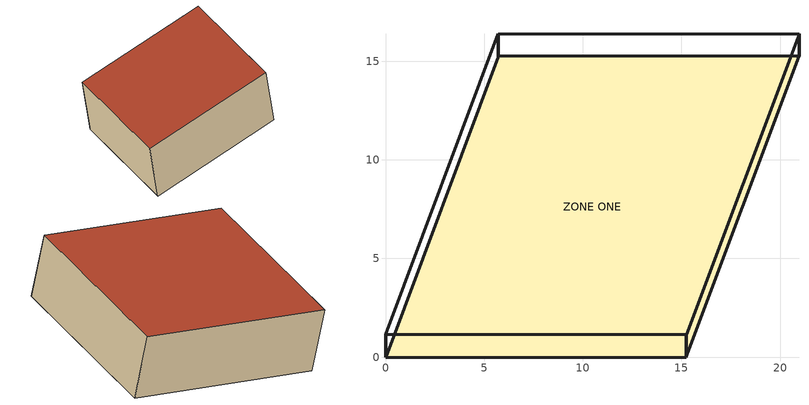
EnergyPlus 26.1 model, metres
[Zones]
ZONE ONE
 floor adiabatic (FLOOR): 15.24,0,3.05 0,0,0 5.71,15.24,0 20.95,15.24,3.05
 wall outside (R13WALL): 0,1.14,4.57 0,0,0 15.24,0,3.05 15.24,1.14,7.62; 15.24,1.14,7.62 15.24,0,3.05 20.95,15.24,3.05 20.95,16.38,7.62; 20.95,16.38,7.62 20.95,15.24,3.05 5.71,15.24,0 5.71,16.38,4.57; 5.71,16.38,4.57 5.71,15.24,0 0,0,0 0,1.14,4.57
 roof outside (ROOF31): 5.71,16.38,4.57 0,1.14,4.57 15.24,1.14,7.62 20.95,16.38,7.62
[Building]
Simple One Zone (Wireframe DXF): 0, Suburbs, 0.04, 0.004, MinimalShadowing, 30, 6
[Site:Location]
Denver Centennial  Golden   N_CO_USA Design_Conditions: 39.74, -105.18, -7, 1829
[SizingPeriod:DesignDay]
Denver Centennial  Golden   N Ann Htg 99% Condns DB: 12, 21, WinterDesignDay, -15.5, 0, , , Wetbulb, -15.5, , , , , 81198, 3, 340, No, No, No, ASHRAEClearSky, , , , , 0
Denver Centennial  Golden   N Ann Clg 1% Condns DB=>MWB: 7, 21, SummerDesignDay, 32, 15.2, , , Wetbulb, 15.5, , , , , 81198, 4.9, 0, No, No, No, ASHRAEClearSky, , , , , 1
[Material:NoMass]
R13LAYER: Rough, 2.290965, 0.9, 0.75, 0.75
R31LAYER: Rough, 5.456, 0.9, 0.75, 0.75
[Material]
C5 - 4 IN HW CONCRETE: MediumRough, 0.101498, 1.729577, 2242.585, 836.8, 0.9, 0.65, 0.65
[Construction]
R13WALL: R13LAYER
FLOOR: C5 - 4 IN HW CONCRETE
ROOF31: R31LAYER
[Zone]
ZONE ONE: 0, 0, 0, 0, 1, 1, autocalculate, autocalculate
[Exterior:Lights]
ExtLights: AlwaysOn, 5250, AstronomicalClock, Grounds Lights
[OtherEquipment]
Test 352a: None, ZONE ONE, AlwaysOn, EquipmentLevel, 352, , , 0, 0, 0
Test 352 minus: None, ZONE ONE, AlwaysOn, EquipmentLevel, -352, , , 0, 0, 0
[Schedule:Constant]
AlwaysOn: On/Off, 1
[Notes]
GEO-02 input-only diagnostic; no expected geometry.
